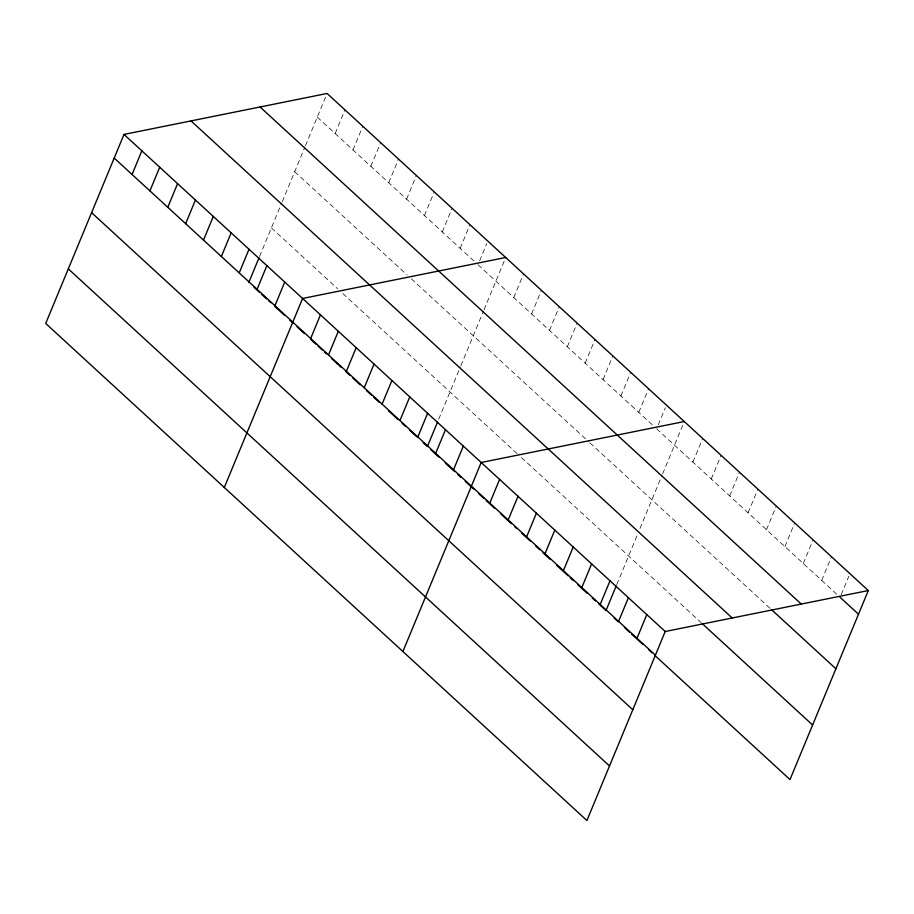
<?xml version="1.0" encoding="UTF-8"?>
<svg xmlns="http://www.w3.org/2000/svg" width="914" height="914" viewBox="0 0 914 914"><rect width="100%" height="100%" fill="white"/><g stroke="black" fill="none" stroke-linecap="round" stroke-linejoin="round"><path stroke-width="0.69" stroke-dasharray="4.57 3.43" d="M259.553 256.503L281.74 202.931M282.266 201.686L304.91 147.005M305.447 145.703L327.086 93.468M335.152 133.524L344.944 109.863M353.01 149.93L362.812 126.269M370.867 166.337L380.67 142.675M388.724 182.731L398.527 159.082M406.593 199.138L416.384 175.488M424.45 215.544L434.253 191.883M442.307 231.95L452.11 208.289M460.165 248.357L469.967 224.695M479.667 260.81L486.739 243.73M438.686 419.24L460.348 366.971M460.862 365.726L483.506 311.046M484.043 309.743L505.693 257.497M513.748 297.564L523.551 273.903M531.605 313.97L541.408 290.309M549.474 330.377L559.265 306.716M567.331 346.772L577.122 323.122M585.189 363.178L594.991 339.517M603.046 379.584L612.848 355.923M620.903 395.991L630.706 372.329M638.772 412.385L648.563 388.736M658.263 424.85L665.335 407.77M616.756 584.583L637.389 534.759M639.983 528.509L662.113 475.086M662.65 473.783L684.289 421.537M692.892 462.096L702.695 438.446M711.286 479.005L721.089 455.343M729.692 495.902L739.495 472.241M748.098 512.8L757.889 489.139M766.492 529.697L776.294 506.048M784.898 546.606L794.7 522.945M803.292 563.504L813.094 539.843M821.697 580.401L831.5 556.752M841.188 594.683L848.809 576.277M317.284 117.118L474.88 261.861M478.033 264.752L653.476 425.901M656.629 428.792L837.03 594.488M294.685 171.695L407.096 274.943M411.3 278.804L588.845 441.873M589.896 442.844L770.468 608.69M271.389 227.917L337.586 288.71M342.83 293.531L519.335 455.64M521.437 457.571L701.175 622.663"/><path stroke-width="1.37" d="M868.3 590.547L327.086 93.468L123.996 134.427L45.7 323.453L586.914 820.532L665.209 631.505L868.3 590.547L790.004 779.573L655.064 655.635M132.062 174.483L141.864 150.821M149.919 190.889L159.722 167.228M167.776 207.295L177.579 183.634M185.645 223.69L195.436 200.04M203.502 240.096L213.293 216.435M221.359 256.503L231.162 232.842M239.217 272.909L249.019 249.248M248.791 282.495L259.016 257.805M257.074 289.315L266.877 265.654M274.943 305.71L284.734 282.06M224.296 487.493L302.603 298.455L505.693 257.497M310.657 338.523L320.46 314.862M328.514 354.929L338.317 331.268M346.383 371.324L356.174 347.674M364.24 387.73L374.043 364.069M382.098 404.137L391.9 380.475M399.955 420.543L409.758 396.882M417.824 436.949L427.615 413.288M437.612 421.845L427.386 446.535L423.182 442.673M435.681 453.344L445.484 429.694M453.538 469.75L463.341 446.089M402.903 651.522L481.198 462.495L684.289 421.537M489.801 503.054L499.604 479.393M508.207 519.952L517.998 496.302M526.601 536.861L536.404 513.2M545.007 553.758L554.809 530.097M563.401 570.656L573.204 547.006M581.807 587.565L591.609 563.904M600.212 604.462L610.004 580.801M616.219 585.885L605.993 610.575L598.636 603.811M618.607 621.36L628.409 597.699M637.012 638.258L646.815 614.608M840.103 597.31L858.497 614.208M260.067 106.984L801.281 604.063M771.496 609.627L835.899 668.785M191.015 120.911L732.228 617.99M702.203 623.599L812.603 725.008M123.996 134.427L665.209 631.505M114.204 158.076L655.407 655.167M254.046 287.316L259.29 292.149M261.393 294.068L266.648 298.901M268.75 300.832L270.852 302.763M275.057 306.613L284.505 315.296M289.761 320.129L292.914 323.019M297.119 326.881L304.465 333.633M310.771 339.425L316.027 344.247M318.129 346.178L322.334 350.039M324.436 351.97L326.538 353.901M331.782 358.722L338.089 364.515M339.14 365.474L341.242 367.405M345.446 371.267L349.651 375.128M352.793 378.019L360.15 384.771M366.457 390.564L371.712 395.385M373.815 397.316L379.059 402.149M388.519 410.832L397.967 419.515M402.171 423.376L405.325 426.267M409.529 430.128L416.887 436.881M430.54 449.425L438.949 457.149M445.244 462.941L454.704 471.624M457.857 474.515L461.01 477.405M465.215 481.267L473.612 488.99M478.867 493.811L484.123 498.633M486.225 500.564L494.623 508.287M500.929 514.079L511.44 523.722M514.593 526.624L516.684 528.555M521.94 533.376L530.349 541.099M535.604 545.921L539.797 549.782M542.95 552.673L550.308 559.425M556.615 565.218L568.165 575.831M570.267 577.762L573.421 580.653M577.625 584.514L587.074 593.197M592.329 598.03L595.482 600.921M614.162 618.081L618.252 621.84M624.388 627.472L629.506 632.168M631.551 634.042L642.793 644.37M648.929 650.003L651.99 652.825M91.594 212.654L632.808 709.732M68.31 268.876L609.512 765.966"/></g></svg>
